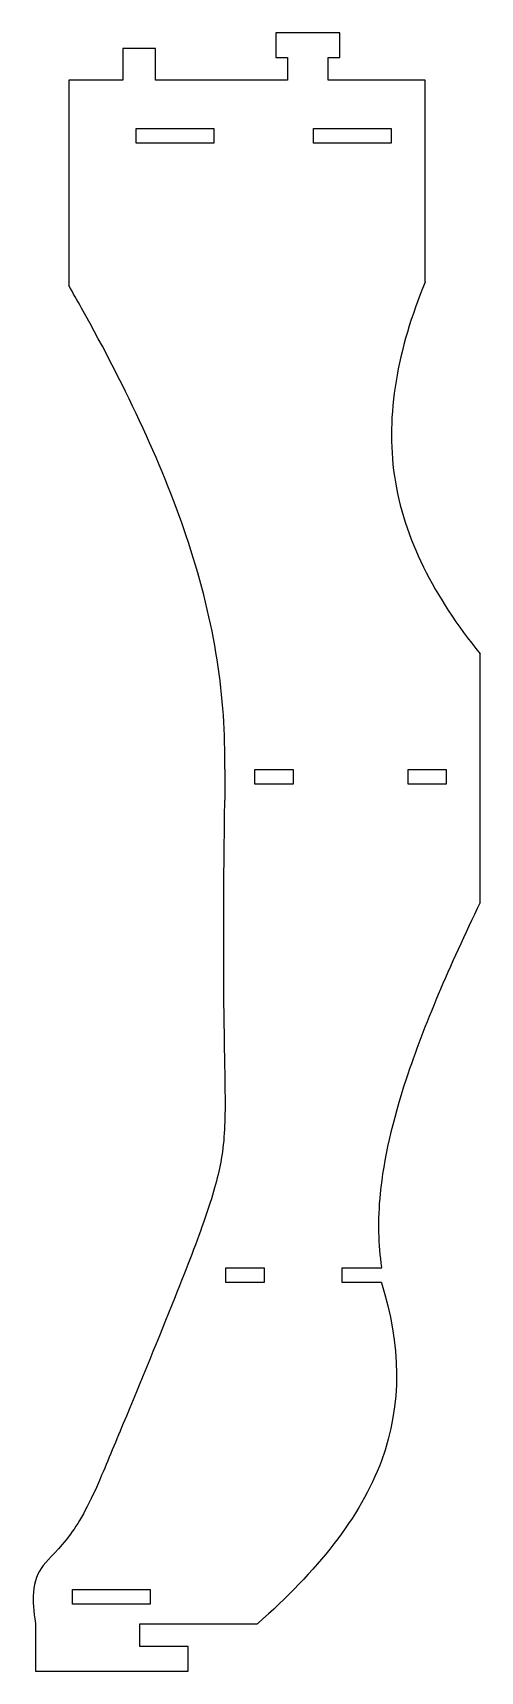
# Model space of a CAD drawing. Header units: millimetres. Extents: x -28 to 28, y -104 to 104.
import ezdxf

# ---------------------------------------------------------------- set-up
doc = ezdxf.new("R2010")
doc.units = ezdxf.units.MM
doc.layers.get('0').update_dxf_attribs({"linetype": 'CONTINUOUS'})

msp = doc.modelspace()

# ---------------------------------------------------------------- linework, layer by layer
for p, q in [((10.56, 103.96), (2.41, 103.96)), ((2.41, 103.96), (2.41, 100.81)), ((10.56, 100.81), (10.56, 103.96)), ((-12.83, 101.96), (-16.98, 101.96)), ((-16.98, 101.96), (-16.98, 97.96)), ((-12.83, 97.96), (-12.83, 101.96)), ((2.41, 100.81), (3.91, 100.81)), ((3.91, 100.81), (3.91, 97.96)), ((9.06, 97.96), (9.06, 100.81)), ((9.06, 100.81), (10.56, 100.81)), ((-16.98, 97.96), (-23.85, 97.96)), ((-23.85, 97.96), (-23.85, 71.91)), ((3.91, 97.96), (-12.83, 97.96)), ((21.38, 97.96), (9.06, 97.96)), ((21.38, 72.34), (21.38, 97.96)), ((-15.28, 91.81), (-5.43, 91.81)), ((-15.28, 89.96), (-15.28, 91.81)), ((-5.43, 91.81), (-5.43, 89.96)), ((7.22, 89.96), (7.22, 91.81)), ((7.22, 91.81), (17.07, 91.81)), ((17.07, 91.81), (17.07, 89.96)), ((-5.43, 89.96), (-15.28, 89.96)), ((17.07, 89.96), (7.22, 89.96)), ((28.36, -6.4), (28.36, 25.13)), ((-4.05, 10.53), (-4.05, 6.59)), ((-0.23, 8.6), (-0.23, 10.45)), ((-0.23, 10.45), (4.62, 10.45)), ((4.62, 10.45), (4.62, 8.6)), ((19.2, 8.6), (19.2, 10.45)), ((19.2, 10.45), (24.05, 10.45)), ((24.05, 10.45), (24.05, 8.6)), ((4.62, 8.6), (-0.23, 8.6)), ((24.05, 8.6), (19.2, 8.6)), ((-4.05, 6.59), (-4.08, 6.53)), ((-3.9, -52.79), (0.95, -52.79)), ((-3.9, -54.64), (-3.9, -52.79)), ((0.95, -52.79), (0.95, -54.64)), ((10.85, -54.64), (10.85, -52.79)), ((10.85, -52.79), (15.86, -52.79)), ((0.95, -54.64), (-3.9, -54.64)), ((15.83, -54.64), (10.85, -54.64)), ((-23.37, -95.44), (-23.37, -93.59)), ((-23.37, -93.59), (-13.52, -93.59)), ((-13.52, -95.44), (-23.37, -95.44)), ((-13.52, -93.59), (-13.52, -95.44)), ((-28.08, -97.89), (-28.08, -103.96)), ((-14.84, -100.81), (-14.84, -97.96)), ((-14.84, -97.96), (0.08, -97.96)), ((-8.7, -100.81), (-14.84, -100.81)), ((-8.7, -103.96), (-8.7, -100.81)), ((-28.08, -103.96), (-8.7, -103.96))]:
    msp.add_line(p, q)
for points, knots in [([(-4.05, 10.53), (-4.05, 10.53), (-4.05, 10.53), (-4.05, 10.53), (-3.89, 19.48), (-5.27, 29), (-8.65, 39.26), (-11.74, 48.65), (-16.43, 58.63), (-22.21, 69.01), (-22.75, 69.96), (-23.29, 70.92), (-23.84, 71.89), (-23.84, 71.89), (-23.85, 71.9), (-23.85, 71.91)], [-0.000013, -0.000013, -0.000013, -0.000013, 0, 0, 0, 0.5, 0.5, 0.5, 0.957807, 0.957807, 0.957807, 1, 1, 1, 1.000253, 1.000253, 1.000253, 1.000253]), ([(21.38, 72.34), (21.38, 72.33), (21.38, 72.33), (21.38, 72.33), (17.87, 63.79), (16.32, 55.54), (17.48, 47.68), (18.64, 39.82), (22.52, 32.35), (28.35, 25.15), (28.35, 25.15), (28.36, 25.14), (28.36, 25.13)], [-0.000267, -0.000267, -0.000267, -0.000267, 0, 0, 0, 0.5, 0.5, 0.5, 1, 1, 1, 1.000478, 1.000478, 1.000478, 1.000478]), ([(-4.08, 6.53), (-4.08, 6.52), (-4.08, 6.52), (-4.08, 6.51), (-4.24, -4.14), (-4.26, -12.77), (-4.19, -19.41), (-4.14, -24.22), (-4.04, -27.98), (-4.02, -31.01), (-4, -34.12), (-4.06, -36.45), (-4.5, -39), (-4.84, -41), (-5.44, -43.18), (-6.4, -46), (-7.31, -48.68), (-8.56, -51.95), (-10.08, -55.77), (-11.96, -60.51), (-14.26, -66.09), (-16.54, -71.58), (-17.6, -74.15), (-18.66, -76.7), (-19.67, -79.1)], [0.0112095, 0.0112095, 0.0112095, 0.0112095, 0.0113084, 0.0113084, 0.0113084, 0.192812, 0.192812, 0.192812, 0.324222, 0.324222, 0.324222, 0.4585777, 0.4585777, 0.4585777, 0.5641801, 0.5641801, 0.5641801, 0.6645441, 0.6645441, 0.6645441, 0.7890744, 0.7890744, 0.7890744, 0.8474525, 0.8474525, 0.8474525, 0.8474525]), ([(28.36, -6.4), (28.36, -6.41), (28.36, -6.41), (28.36, -6.42), (24.44, -14.49), (21.22, -22.03), (18.97, -28.82), (17.21, -34.17), (16.09, -39.02), (15.67, -43.34), (15.33, -46.76), (15.41, -49.87), (15.85, -52.7), (15.85, -52.73), (15.86, -52.76), (15.86, -52.79)], [-0.000266, -0.000266, -0.000266, -0.000266, 0, 0, 0, 0.41489, 0.41489, 0.41489, 0.741214, 0.741214, 0.741214, 1, 1, 1, 1.002627, 1.002627, 1.002627, 1.002627]), ([(15.83, -54.64), (15.84, -54.66), (15.84, -54.68), (15.85, -54.69), (18.27, -62.49), (18.49, -70.04), (15.83, -77.25), (13.17, -84.46), (7.63, -91.32), (0.1, -97.94), (0.1, -97.95), (0.09, -97.96), (0.08, -97.96)], [-0.001046, -0.001046, -0.001046, -0.001046, 0, 0, 0, 0.4632762, 0.4632762, 0.4632762, 0.9265525, 0.9265525, 0.9265525, 0.9269888, 0.9269888, 0.9269888, 0.9269888]), ([(-19.67, -79.1), (-21.12, -82.59), (-22.45, -84.95), (-23.62, -86.56), (-25.08, -88.58), (-26.28, -89.51), (-27.1, -90.56), (-27.81, -91.48), (-28.22, -92.53), (-28.33, -93.96), (-28.41, -95.06), (-28.32, -96.37), (-28.08, -97.89)], [0.0011981, 0.0011981, 0.0011981, 0.0011981, 0.2313592, 0.2313592, 0.2313592, 0.5191991, 0.5191991, 0.5191991, 0.7699686, 0.7699686, 0.7699686, 0.9632448, 0.9632448, 0.9632448, 0.9632448])]:
    msp.add_open_spline(points, degree=3, knots=knots)

doc.saveas('drawing.dxf')
